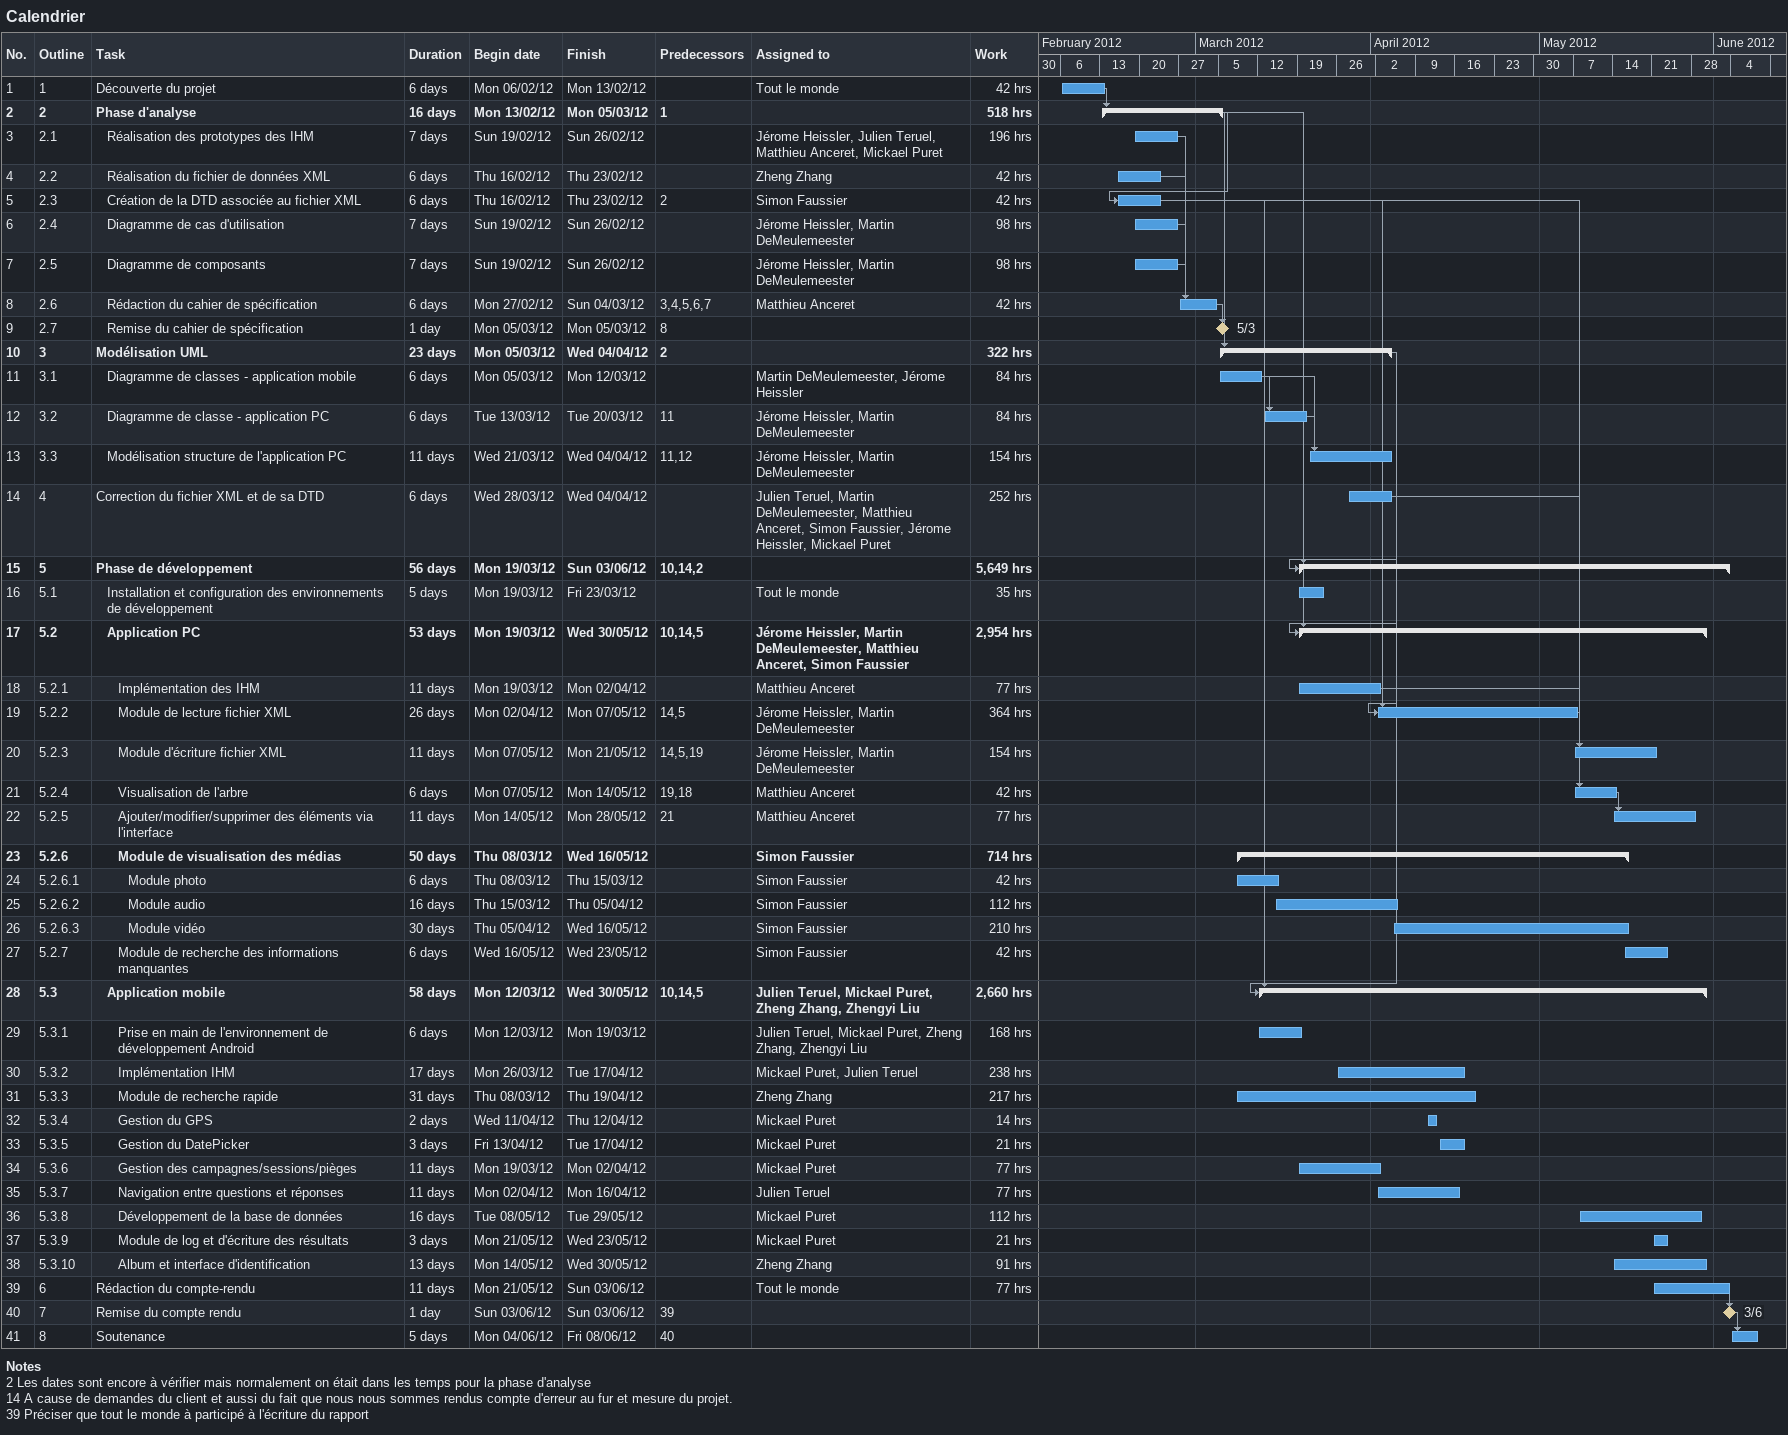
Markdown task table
Calendrier

| ID | WBS | Task | Duration | Start | Finish | Predecessors | Resources | Work (h) |
|---|---|---|---|---|---|---|---|---|
| 1 | 1 | Découverte du projet | 6d | 2012-02-06 | 2012-02-13 |  | Tout le monde | 42 |
| 2 | 2 | **Phase d'analyse** | 16d | 2012-02-13 | 2012-03-05 | 1 |  | 518 |
| 3 | 2.1 | Réalisation des prototypes des IHM | 7d | 2012-02-19 | 2012-02-26 |  | Jérome Heissler, Julien Teruel, Matthieu Anceret, Mickael Puret | 196 |
| 4 | 2.2 | Réalisation du fichier de données XML | 6d | 2012-02-16 | 2012-02-23 |  | Zheng Zhang | 42 |
| 5 | 2.3 | Création de la DTD associée au fichier XML | 6d | 2012-02-16 | 2012-02-23 | 2 | Simon Faussier | 42 |
| 6 | 2.4 | Diagramme de cas d'utilisation | 7d | 2012-02-19 | 2012-02-26 |  | Jérome Heissler, Martin DeMeulemeester | 98 |
| 7 | 2.5 | Diagramme de composants | 7d | 2012-02-19 | 2012-02-26 |  | Jérome Heissler, Martin DeMeulemeester | 98 |
| 8 | 2.6 | Rédaction du cahier de spécification | 6d | 2012-02-27 | 2012-03-04 | 3, 4, 5, 6, 7 | Matthieu Anceret | 42 |
| 9 | 2.7 | Remise du cahier de spécification | 1d | 2012-03-05 | 2012-03-05 | 8 |  |  |
| 10 | 3 | **Modélisation UML** | 23d | 2012-03-05 | 2012-04-04 | 2 |  | 322 |
| 11 | 3.1 | Diagramme de classes - application mobile | 6d | 2012-03-05 | 2012-03-12 |  | Martin DeMeulemeester, Jérome Heissler | 84 |
| 12 | 3.2 | Diagramme de classe - application PC | 6d | 2012-03-13 | 2012-03-20 | 11 | Jérome Heissler, Martin DeMeulemeester | 84 |
| 13 | 3.3 | Modélisation structure de l'application PC | 11d | 2012-03-21 | 2012-04-04 | 11, 12 | Jérome Heissler, Martin DeMeulemeester | 154 |
| 14 | 4 | Correction du fichier XML et de sa DTD | 6d | 2012-03-28 | 2012-04-04 |  | Julien Teruel, Martin DeMeulemeester, Matthieu Anceret, Simon Faussier, Jérome Heissler, Mickael Puret | 252 |
| 15 | 5 | **Phase de développement** | 56d | 2012-03-19 | 2012-06-03 | 10, 14, 2 |  | 5649 |
| 16 | 5.1 | Installation et configuration des environnements de développement | 5d | 2012-03-19 | 2012-03-23 |  | Tout le monde | 35 |
| 17 | 5.2 | **Application PC** | 53d | 2012-03-19 | 2012-05-30 | 10, 14, 5 | Jérome Heissler, Martin DeMeulemeester, Matthieu Anceret, Simon Faussier | 2954 |
| 18 | 5.2.1 | Implémentation des IHM | 11d | 2012-03-19 | 2012-04-02 |  | Matthieu Anceret | 77 |
| 19 | 5.2.2 | Module de lecture fichier XML | 26d | 2012-04-02 | 2012-05-07 | 14, 5 | Jérome Heissler, Martin DeMeulemeester | 364 |
| 20 | 5.2.3 | Module d'écriture fichier XML | 11d | 2012-05-07 | 2012-05-21 | 14, 5, 19 | Jérome Heissler, Martin DeMeulemeester | 154 |
| 21 | 5.2.4 | Visualisation de l'arbre | 6d | 2012-05-07 | 2012-05-14 | 19, 18 | Matthieu Anceret | 42 |
| 22 | 5.2.5 | Ajouter/modifier/supprimer des éléments via l'interface | 11d | 2012-05-14 | 2012-05-28 | 21 | Matthieu Anceret | 77 |
| 23 | 5.2.6 | **Module de visualisation des médias** | 50d | 2012-03-08 | 2012-05-16 |  | Simon Faussier | 714 |
| 24 | 5.2.6.1 | Module photo | 6d | 2012-03-08 | 2012-03-15 |  | Simon Faussier | 42 |
| 25 | 5.2.6.2 | Module audio | 16d | 2012-03-15 | 2012-04-05 |  | Simon Faussier | 112 |
| 26 | 5.2.6.3 | Module vidéo | 30d | 2012-04-05 | 2012-05-16 |  | Simon Faussier | 210 |
| 27 | 5.2.7 | Module de recherche des informations manquantes | 6d | 2012-05-16 | 2012-05-23 |  | Simon Faussier | 42 |
| 28 | 5.3 | **Application mobile** | 58d | 2012-03-12 | 2012-05-30 | 10, 14, 5 | Julien Teruel, Mickael Puret, Zheng Zhang, Zhengyi Liu | 2660 |
| 29 | 5.3.1 | Prise en main de l'environnement de développement Android | 6d | 2012-03-12 | 2012-03-19 |  | Julien Teruel, Mickael Puret, Zheng Zhang, Zhengyi Liu | 168 |
| 30 | 5.3.2 | Implémentation IHM | 17d | 2012-03-26 | 2012-04-17 |  | Mickael Puret, Julien Teruel | 238 |
| 31 | 5.3.3 | Module de recherche rapide | 31d | 2012-03-08 | 2012-04-19 |  | Zheng Zhang | 217 |
| 32 | 5.3.4 | Gestion du GPS | 2d | 2012-04-11 | 2012-04-12 |  | Mickael Puret | 14 |
| 33 | 5.3.5 | Gestion du DatePicker | 3d | 2012-04-13 | 2012-04-17 |  | Mickael Puret | 21 |
| 34 | 5.3.6 | Gestion des campagnes/sessions/pièges | 11d | 2012-03-19 | 2012-04-02 |  | Mickael Puret | 77 |
| 35 | 5.3.7 | Navigation entre questions et réponses | 11d | 2012-04-02 | 2012-04-16 |  | Julien Teruel | 77 |
| 36 | 5.3.8 | Développement de la base de données | 16d | 2012-05-08 | 2012-05-29 |  | Mickael Puret | 112 |
| 37 | 5.3.9 | Module de log et d'écriture des résultats | 3d | 2012-05-21 | 2012-05-23 |  | Mickael Puret | 21 |
| 38 | 5.3.10 | Album et interface d'identification | 13d | 2012-05-14 | 2012-05-30 |  | Zheng Zhang | 91 |
| 39 | 6 | Rédaction du compte-rendu | 11d | 2012-05-21 | 2012-06-03 |  | Tout le monde | 77 |
| 40 | 7 | Remise du compte rendu | 1d | 2012-06-03 | 2012-06-03 | 39 |  |  |
| 41 | 8 | Soutenance | 5d | 2012-06-04 | 2012-06-08 | 40 |  |  |

Notes
- 2: Les dates sont encore à vérifier mais normalement on était dans les temps pour la phase d'analyse
- 14: A cause de demandes du client et aussi du fait que nous nous sommes rendus compte d'erreur au fur et mesure du projet.
- 39: Préciser que tout le monde à participé à l'écriture du rapport
